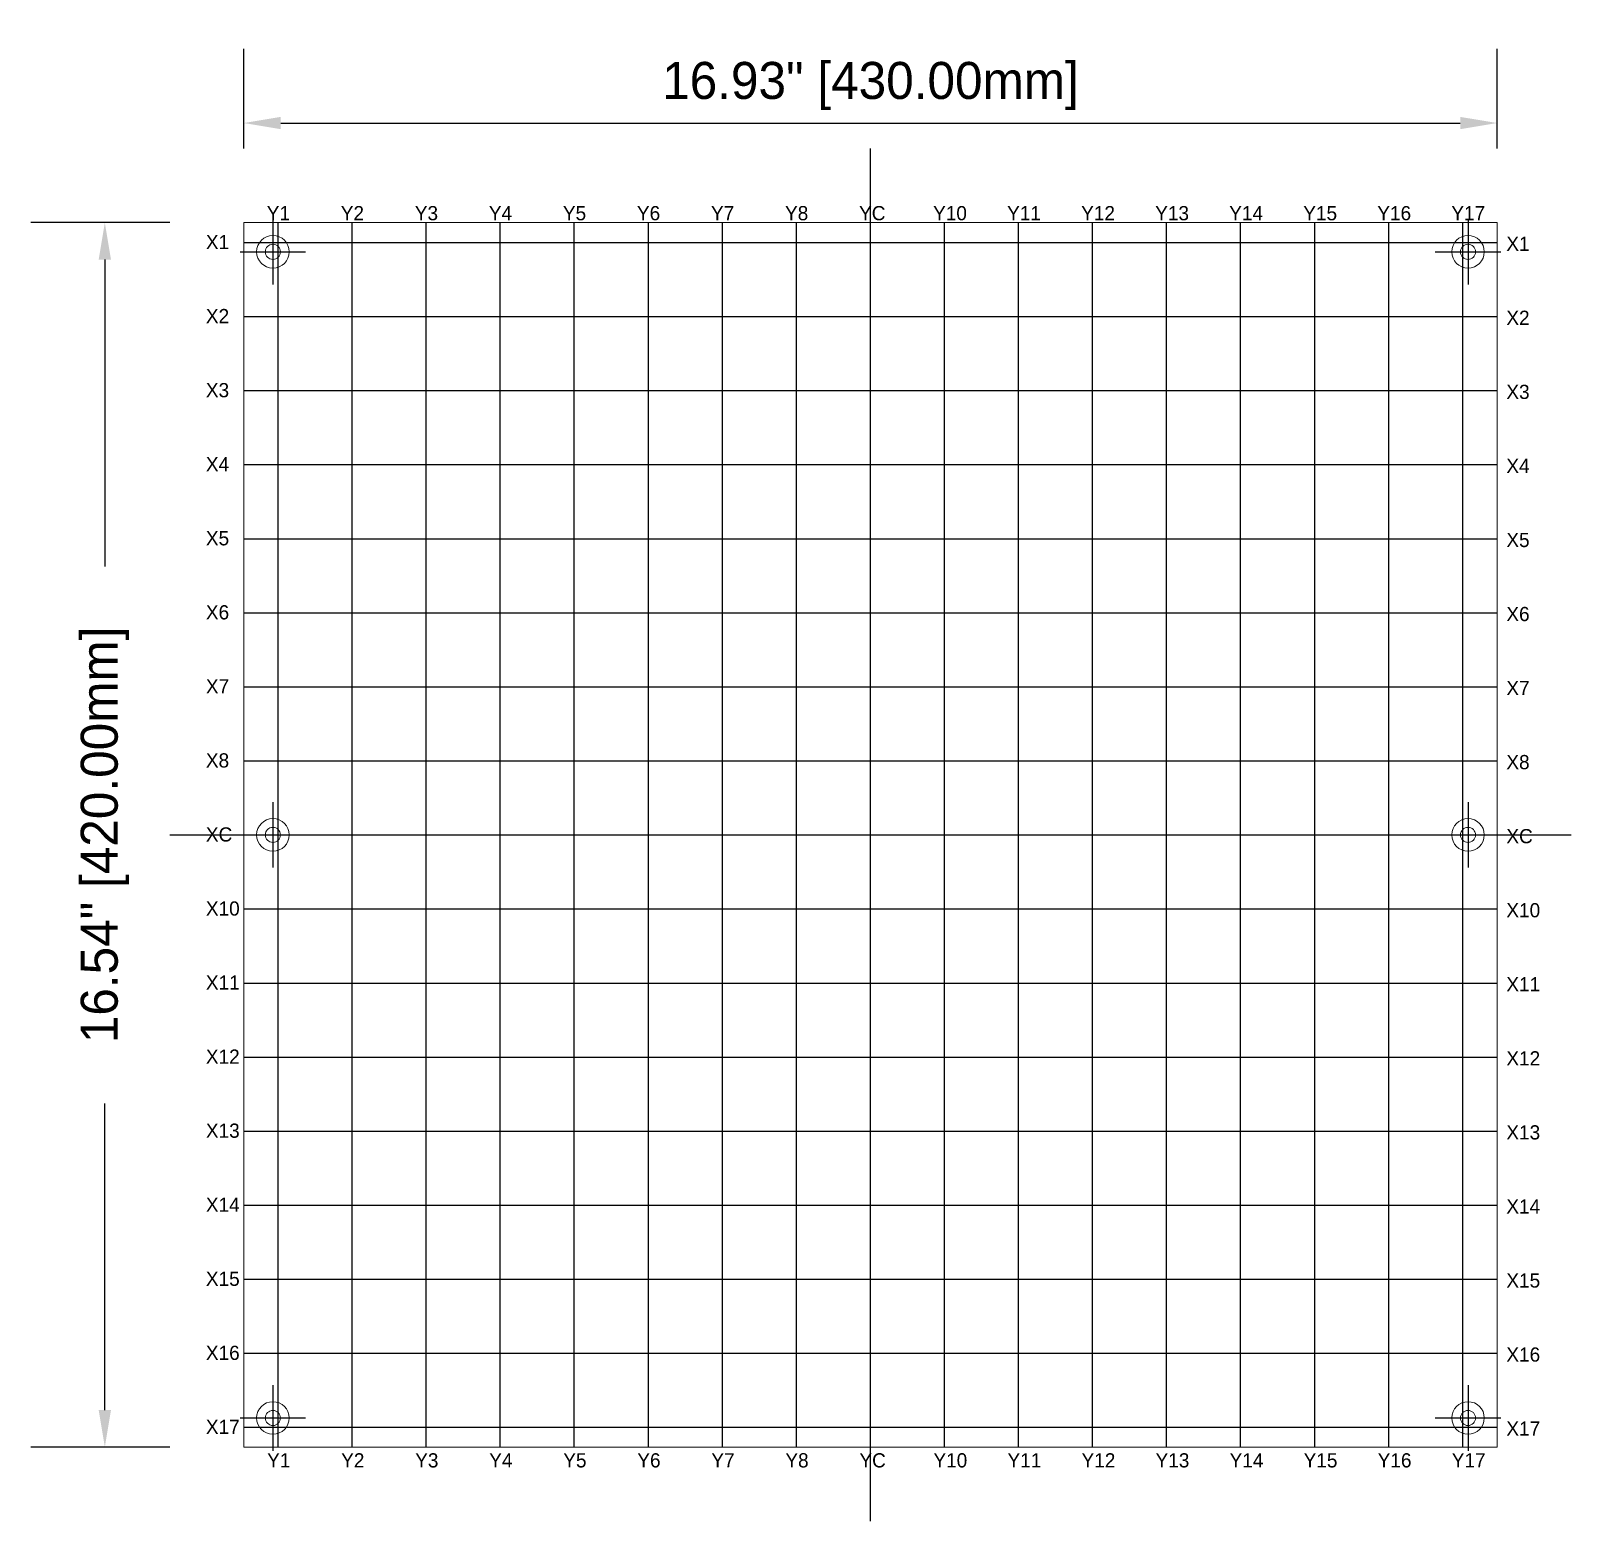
# Model space of a CAD drawing. Header units: millimetres. Extents: x -11.3 to 9.5, y -9.3 to 10.9.
import ezdxf

# ---------------------------------------------------------------- set-up
doc = ezdxf.new("R2010")
doc.units = ezdxf.units.MM
doc.header["$PDSIZE"] = -1
doc.linetypes.add('HIDDEN', pattern=[1.905, 1.27, -0.635])
for name, color, linetype in [('CENTERS', 3, 'Continuous'), ('DIMENSIONS', 1, 'Continuous'), ('GRID', 5, 'Continuous'), ('HEAT SPREADER', 250, 'Continuous')]:
    doc.layers.add(name, color=color, linetype=linetype)
doc.dimstyles.new('ISO-25', dxfattribs={"dimtxt": 2.5, "dimasz": 2.5, "dimexe": 1.25, "dimexo": 0.625, "dimtad": 1, "dimtxsty": 'Standard', "dimcen": 2.5, "dimadec": 0, "dimazin": 0, "dimtfac": 1, "dimtmove": 0, "dimatfit": 3, "dimfxl": 1, "dimarcsym": 0})

# ---------------------------------------------------------------- blocks, each defined once
blk = doc.blocks.new('*D6')
at = {"layer": 'Defpoints', "color": 0}
for p in [(8.465, 9.613), (-8.465, 8.268), (8.465, 8.268)]:
    blk.add_point(p, dxfattribs=at)
at = {"layer": 'DIMENSIONS', "color": 0, "lineweight": -2}
for p, q in [((-8.465, 9.268), (-8.465, 10.613)), ((8.465, 9.268), (8.465, 10.613)), ((-7.965, 9.613), (7.965, 9.613))]:
    blk.add_line(p, q, dxfattribs=at)
at = {"layer": 'DIMENSIONS', "color": 0}
for points in [[(-7.965, 9.696), (-7.965, 9.53), (-8.465, 9.613)], [(7.965, 9.53), (7.965, 9.696), (8.465, 9.613)]]:
    blk.add_solid(points, dxfattribs=at)
at = {"layer": 'DIMENSIONS', "color": 0, "insert": (0, 10.113), "char_height": 0.5, "attachment_point": 5}
blk.add_mtext('16.93" [430.00mm]', dxfattribs=at)
blk = doc.blocks.new('*D7')
at = {"layer": 'Defpoints', "color": 0}
for p in [(-8.465, 8.268), (-10.341, -8.268), (-8.465, -8.268)]:
    blk.add_point(p, dxfattribs=at)
at = {"layer": 'DIMENSIONS', "color": 0, "lineweight": -2}
for p, q in [((-9.465, 8.268), (-11.341, 8.268)), ((-10.341, 7.768), (-10.341, 3.625)), ((-10.341, -7.768), (-10.341, -3.625)), ((-9.465, -8.268), (-11.341, -8.268))]:
    blk.add_line(p, q, dxfattribs=at)
at = {"layer": 'DIMENSIONS', "color": 0}
for points in [[(-10.258, 7.768), (-10.424, 7.768), (-10.341, 8.268)], [(-10.424, -7.768), (-10.258, -7.768), (-10.341, -8.268)]]:
    blk.add_solid(points, dxfattribs=at)
at = {"layer": 'DIMENSIONS', "color": 0, "insert": (-10.341, 0), "char_height": 0.5, "attachment_point": 5, "rotation": 90}
blk.add_mtext('16.54" [420.00mm]', dxfattribs=at)

msp = doc.modelspace()

# ---------------------------------------------------------------- linework, layer by layer
at = {"layer": 'CENTERS'}
for p, q in [((0, -9.268), (0, 9.268)), ((-9.465, 0), (9.465, 0))]:
    msp.add_line(p, q, dxfattribs=at)
at = {"layer": 'CENTERS', "linetype": 'HIDDEN'}
for p, q in [((-8.071, 8.316), (-8.071, 7.432)), ((8.071, 8.316), (8.071, 7.432)), ((-8.513, 7.874), (-7.629, 7.874)), ((7.629, 7.874), (8.513, 7.874)), ((-8.071, 0.442), (-8.071, -0.442)), ((8.071, 0.442), (8.071, -0.442)), ((-8.513, 0), (-7.629, 0)), ((7.629, 0), (8.513, 0)), ((-8.071, -7.432), (-8.071, -8.316)), ((8.071, -7.432), (8.071, -8.316)), ((-8.513, -7.874), (-7.629, -7.874)), ((7.629, -7.874), (8.513, -7.874))]:
    msp.add_line(p, q, dxfattribs=at)
at = {"layer": 'GRID'}
for p, q in [((-8, -8.268), (-8, 8.268)), ((-7, -8.268), (-7, 8.268)), ((-6, -8.268), (-6, 8.268)), ((-5, -8.268), (-5, 8.268)), ((-4, -8.268), (-4, 8.268)), ((-3, -8.268), (-3, 8.268)), ((-2, -8.268), (-2, 8.268)), ((-1, -8.268), (-1, 8.268)), ((1, -8.268), (1, 8.268)), ((2, -8.268), (2, 8.268)), ((3, -8.268), (3, 8.268)), ((4, -8.268), (4, 8.268)), ((5, -8.268), (5, 8.268)), ((6, -8.268), (6, 8.268)), ((7, -8.268), (7, 8.268)), ((8, -8.268), (8, 8.268)), ((-8.465, 8), (8.465, 8)), ((-8.465, 7), (8.465, 7)), ((-8.465, 6), (8.465, 6)), ((-8.465, 5), (8.465, 5)), ((-8.465, 4), (8.465, 4)), ((-8.465, 3), (8.465, 3)), ((-8.465, 2), (8.465, 2)), ((-8.465, 1), (8.465, 1)), ((-8.465, -1), (8.465, -1)), ((-8.465, -2), (8.465, -2)), ((-8.465, -3), (8.465, -3)), ((-8.465, -4), (8.465, -4)), ((-8.465, -5), (8.465, -5)), ((-8.465, -6), (8.465, -6)), ((-8.465, -7), (8.465, -7)), ((-8.465, -8), (8.465, -8))]:
    msp.add_line(p, q, dxfattribs=at)
at = {"layer": 'HEAT SPREADER', "color": 7, "linetype": 'Continuous', "lineweight": 15}
for p, q in [((8.465, 8.268), (-8.465, 8.268)), ((-8.465, 8.268), (-8.465, -8.268)), ((8.465, -8.268), (8.465, 8.268)), ((-8.465, -8.268), (8.465, -8.268))]:
    msp.add_line(p, q, dxfattribs=at)
for centre, radius in [((-8.071, 7.874), 0.22), ((-8.071, 7.874), 0.102), ((8.071, 7.874), 0.22), ((8.071, 7.874), 0.102), ((-8.071, 0), 0.22), ((8.071, 0), 0.22), ((-8.071, 0), 0.102), ((8.071, 0), 0.102), ((-8.071, -7.874), 0.22), ((8.071, -7.874), 0.22), ((-8.071, -7.874), 0.102), ((8.071, -7.874), 0.102)]:
    msp.add_circle(centre, radius, dxfattribs=at)

# ---------------------------------------------------------------- texts
at = {"layer": 'DIMENSIONS'}
for s, p in [('Y1', (-8.154, 8.3)), ('Y2', (-7.154, 8.3)), ('Y3', (-6.154, 8.3)), ('Y4', (-5.154, 8.3)), ('Y5', (-4.154, 8.3)), ('Y6', (-3.154, 8.3)), ('Y7', (-2.154, 8.3)), ('Y8', (-1.154, 8.3)), ('YC', (-0.154, 8.3)), ('Y10', (0.846, 8.3)), ('Y11', (1.846, 8.3)), ('Y12', (2.846, 8.3)), ('Y13', (3.846, 8.3)), ('Y14', (4.846, 8.3)), ('Y15', (5.846, 8.3)), ('Y16', (6.846, 8.3)), ('Y17', (7.846, 8.3)), ('X1', (-8.976, 7.91)), ('X1', (8.589, 7.887)), ('X2', (-8.976, 6.91)), ('X2', (8.589, 6.887)), ('X3', (-8.976, 5.91)), ('X3', (8.589, 5.887)), ('X4', (-8.976, 4.91)), ('X4', (8.589, 4.887)), ('X5', (-8.976, 3.91)), ('X5', (8.589, 3.887)), ('X6', (-8.976, 2.91)), ('X6', (8.589, 2.887)), ('X7', (-8.976, 1.91)), ('X7', (8.589, 1.887)), ('X8', (-8.976, 0.91)), ('X8', (8.589, 0.887)), ('XC', (-8.976, -0.09)), ('XC', (8.589, -0.113)), ('X10', (-8.976, -1.09)), ('X10', (8.589, -1.113)), ('X11', (-8.976, -2.09)), ('X11', (8.589, -2.113)), ('X12', (-8.976, -3.09)), ('X12', (8.589, -3.113)), ('X13', (-8.976, -4.09)), ('X13', (8.589, -4.113)), ('X14', (-8.976, -5.09)), ('X14', (8.589, -5.113)), ('X15', (-8.976, -6.09)), ('X15', (8.589, -6.113)), ('X16', (-8.976, -7.09)), ('X16', (8.589, -7.113)), ('X17', (-8.976, -8.09)), ('X17', (8.589, -8.113)), ('Y1', (-8.149, -8.542)), ('Y2', (-7.149, -8.542)), ('Y3', (-6.149, -8.542)), ('Y4', (-5.149, -8.542)), ('Y5', (-4.149, -8.542)), ('Y6', (-3.149, -8.542)), ('Y7', (-2.149, -8.542)), ('Y8', (-1.149, -8.542)), ('YC', (-0.149, -8.542)), ('Y10', (0.851, -8.542)), ('Y11', (1.851, -8.542)), ('Y12', (2.851, -8.542)), ('Y13', (3.851, -8.542)), ('Y14', (4.851, -8.542)), ('Y15', (5.851, -8.542)), ('Y16', (6.851, -8.542)), ('Y17', (7.851, -8.542))]:
    msp.add_text(s, height=0.1919, dxfattribs=at).set_placement(p)

# ---------------------------------------------------------------- dimensions: what is measured, and where the dimension line sits
dim = msp.add_linear_dim(base=(8.465, 9.613), p1=(-8.465, 8.268), p2=(8.465, 8.268), dimstyle='ISO-25', override={"dimtxt": 0.5, "dimasz": 0.5, "dimexe": 1, "dimexo": 1, "dimgap": 0.25, "dimtih": 1, "dimtoh": 1, "dimzin": 0, "dimdsep": 46, "dimpost": '"', "dimadec": 2, "dimtzin": 0}, dxfattribs=at)
dim.commit()
dim.dimension.update_dxf_attribs({"geometry": '*D6', "text_midpoint": (0, 10.113)})
dim = msp.add_linear_dim(base=(-10.341, -8.268), p1=(-8.465, 8.268), p2=(-8.465, -8.268), angle=90, dimstyle='ISO-25', override={"dimtxt": 0.5, "dimasz": 0.5, "dimexe": 1, "dimexo": 1, "dimgap": 0.25, "dimtih": 1, "dimtoh": 1, "dimzin": 0, "dimdsep": 46, "dimpost": '"', "dimadec": 2, "dimtzin": 0}, dxfattribs=at)
dim.commit()
dim.dimension.update_dxf_attribs({"geometry": '*D7', "text_midpoint": (-10.341, 0), "text_rotation": 90})

doc.saveas('drawing.dxf')
